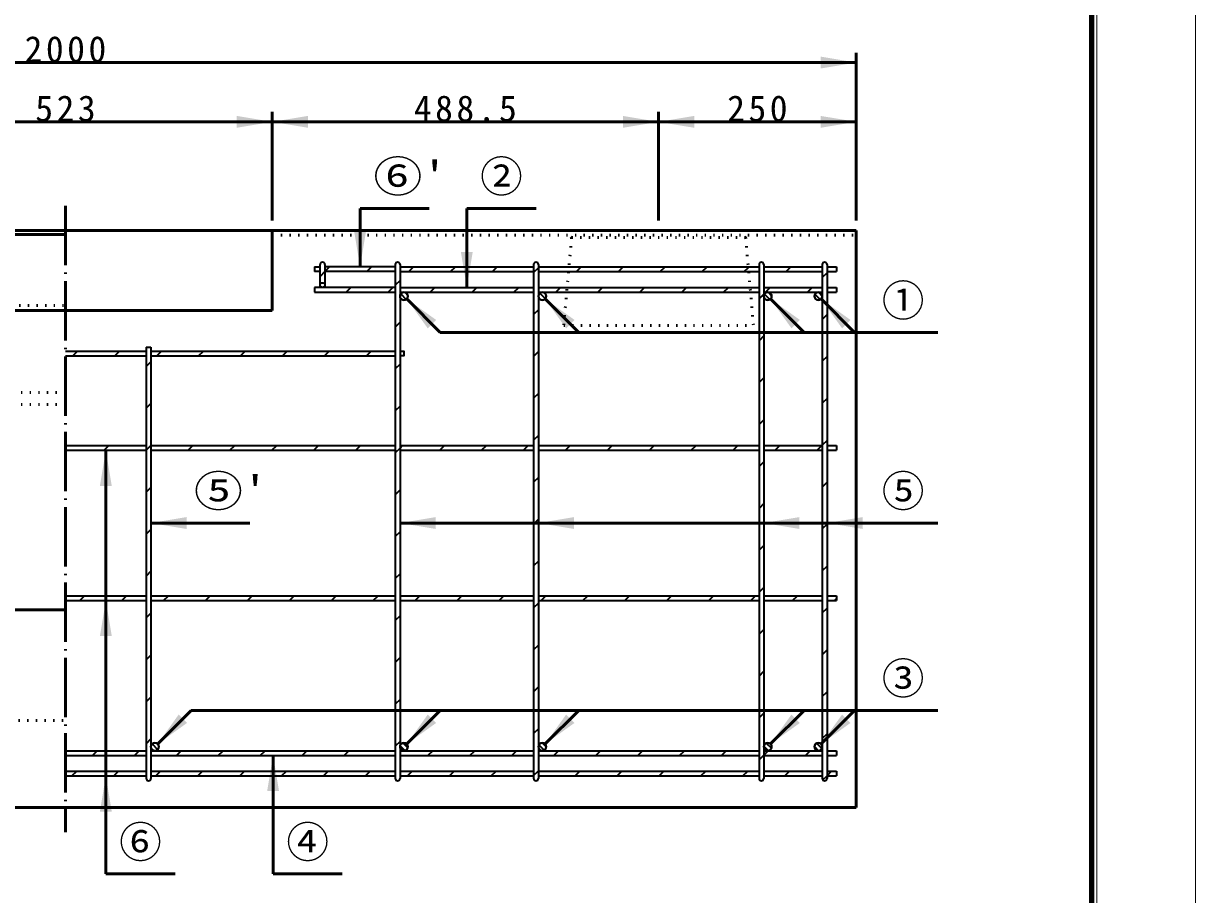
# Model space of a CAD drawing. Units: millimetres, scale not verified. Extents: x -2102 to 2102, y -1485 to 1485.
# Drawn here: x 917 to 2102, y -603 to 278 of the extents above; entities that cross this region are included whole.
import ezdxf
from ezdxf.enums import TextEntityAlignment as Align

# ---------------------------------------------------------------- set-up
doc = ezdxf.new("R2010")
doc.units = ezdxf.units.MM
doc.header["$LTSCALE"] = 5
doc.linetypes.add('DOTTED', pattern=[1.75, 0.25, -1.5])
doc.linetypes.add('LONG_DASHED_DOTTED', pattern=[15.25, 12, -1.5, 0.25, -1.5])
doc.layers.add('0-0_V-nasSTD', color=7, linetype='Continuous', lineweight=35)
doc.layers.add('0-1_0', color=7, linetype='Continuous', lineweight=50)
doc.styles.add('ＭＳ ゴシック', font='')
doc.styles.get('ＭＳ ゴシック').set_extended_font_data('MS Gothic')

msp = doc.modelspace()

# ---------------------------------------------------------------- linework, layer by layer
at = {"layer": '0-0_V-nasSTD', "linetype": 'LONG_DASHED_DOTTED', "lineweight": 50}
msp.add_line((959.246, 93.686), (959.246, -540.314), dxfattribs=at)
at = {"layer": '0-0_V-nasSTD', "lineweight": 50}
for p, q in [((1257.246, 91.086), (1257.246, 31.867)), ((1365.246, 91.086), (1365.246, 11.067)), ((750.046, 64.766), (959.246, 64.766)), ((1168.446, 68.686), (1168.446, -12.114)), ((1759.246, 68.686), (1759.246, -515.314)), ((1338.415, -34.502), (1304.474, -0.561)), ((1478.415, -34.502), (1444.474, -0.561)), ((1706.415, -34.502), (1672.474, -0.561)), ((1757.615, -34.502), (1723.674, -0.561)), ((1168.283, -12.114), (750.046, -12.114)), ((1841.646, -34.502), (1338.415, -34.502)), ((1000.046, -582.533), (1000.046, -153.733)), ((1045.646, -227.333), (1145.646, -227.333)), ((1841.646, -227.333), (1297.646, -227.333)), ((255.246, -315.314), (959.246, -315.314)), ((1086.415, -416.963), (1052.474, -450.904)), ((1841.646, -416.963), (1086.415, -416.963)), ((1338.415, -416.963), (1304.474, -450.904)), ((1478.415, -416.963), (1444.474, -450.904)), ((1706.415, -416.963), (1672.474, -450.904)), ((1757.615, -416.963), (1723.674, -450.904)), ((1169.246, -582.533), (1169.246, -462.533)), ((159.246, -515.314), (1759.246, -515.314))]:
    msp.add_line(p, q, dxfattribs=at)
at = {"layer": '0-0_V-nasSTD', "linetype": 'DOTTED', "lineweight": 50}
for p, q in [((1168.446, 63.886), (1759.246, 63.886)), ((1471.246, 61.486), (1463.246, -27.314)), ((1471.246, 61.486), (1468.846, 63.886)), ((1647.246, 61.486), (1649.646, 63.886)), ((754.846, -7.314), (959.246, -7.314)), ((1463.246, -27.314), (1655.246, -27.314)), ((959.246, -107.314), (159.246, -107.314)), ((159.246, -427.314), (959.246, -427.314))]:
    msp.add_line(p, q, dxfattribs=at)
at = {"layer": '0-0_V-nasSTD'}
for p, q in [((1211.246, 31.867), (1216.846, 31.867)), ((1211.246, 31.867), (1211.246, 27.067)), ((1216.846, 27.067), (1211.246, 27.067)), ((1216.846, 13.467), (1216.846, 34.267)), ((1221.646, 27.121), (1216.846, 22.321)), ((1221.646, 34.267), (1221.646, 13.467)), ((1292.846, 31.867), (1221.646, 31.867)), ((1226.392, 31.867), (1221.646, 27.121)), ((1292.846, 27.067), (1221.646, 27.067)), ((1264.019, 27.067), (1268.819, 31.867)), ((1292.846, 34.267), (1292.846, -485.733)), ((1297.646, 34.267), (1297.646, -485.733)), ((1297.646, 31.867), (1432.846, 31.867)), ((1297.646, 27.067), (1432.846, 27.067)), ((1306.445, 27.067), (1311.245, 31.867)), ((1348.872, 27.067), (1353.672, 31.867)), ((1391.298, 27.067), (1396.098, 31.867)), ((1432.846, 34.267), (1432.846, -485.733)), ((1437.646, 30.989), (1432.846, 26.189)), ((1437.646, 34.267), (1437.646, -485.733)), ((1437.646, 31.867), (1660.846, 31.867)), ((1438.524, 31.867), (1437.646, 30.989)), ((1437.646, 27.067), (1660.846, 27.067)), ((1480.951, 31.867), (1476.151, 27.067)), ((1518.577, 27.067), (1523.377, 31.867)), ((1561.004, 27.067), (1565.804, 31.867)), ((1603.43, 27.067), (1608.23, 31.867)), ((1645.856, 27.067), (1650.113, 31.324)), ((1650.656, 31.867), (1650.113, 31.324)), ((1660.846, 34.267), (1660.846, -485.733)), ((1665.646, 34.267), (1665.646, -485.733)), ((1665.646, 31.867), (1724.846, 31.867)), ((1665.646, 27.067), (1724.846, 27.067)), ((1688.283, 27.067), (1693.083, 31.867)), ((1724.846, 34.267), (1724.846, -485.733)), ((1729.646, 26.004), (1724.846, 21.204)), ((1729.646, 34.267), (1729.646, -485.733)), ((1729.646, 31.867), (1739.246, 31.867)), ((1729.646, 27.067), (1739.246, 27.067)), ((1739.246, 31.867), (1739.246, 27.067)), ((1297.646, 18.268), (1292.846, 13.468)), ((1292.846, 11.067), (1211.246, 11.067)), ((1211.246, 11.067), (1211.246, 6.267)), ((1211.246, 6.267), (1292.846, 6.267)), ((1243.219, 6.267), (1248.019, 11.067)), ((1285.645, 6.267), (1290.445, 11.067)), ((1297.646, 11.067), (1432.846, 11.067)), ((1297.646, 6.267), (1432.846, 6.267)), ((1298.399, 4.603), (1303.981, -0.98)), ((1302.478, 6.18), (1305.558, 3.1)), ((1328.072, 6.267), (1332.872, 11.067)), ((1370.498, 6.267), (1375.298, 11.067)), ((1412.924, 6.267), (1417.724, 11.067)), ((1437.646, 11.067), (1660.846, 11.067)), ((1437.646, 6.267), (1660.846, 6.267)), ((1437.899, 0.867), (1440.245, -1.479)), ((1439.084, 5.339), (1444.718, -0.295)), ((1455.351, 6.267), (1460.151, 11.067)), ((1497.777, 6.267), (1502.577, 11.067)), ((1540.204, 6.267), (1545.004, 11.067)), ((1582.63, 6.267), (1587.43, 11.067)), ((1625.056, 6.267), (1629.856, 11.067)), ((1665.646, 4.43), (1660.846, -0.37)), ((1665.646, 11.067), (1724.846, 11.067)), ((1665.646, 6.267), (1724.846, 6.267)), ((1666.275, 4.421), (1671.8, -1.103)), ((1672.283, 11.067), (1667.483, 6.267)), ((1670.114, 6.24), (1673.618, 2.735)), ((1709.909, 6.267), (1714.709, 11.067)), ((1717.367, 4.241), (1722.82, -1.212)), ((1721.001, 6.264), (1724.843, 2.422)), ((1729.646, 11.067), (1739.246, 11.067)), ((1729.646, 6.267), (1739.246, 6.267)), ((1739.246, 11.067), (1739.246, 6.267)), ((1437.646, -11.438), (1432.846, -16.238)), ((1729.646, -16.422), (1724.846, -21.222)), ((1297.646, -24.158), (1292.846, -28.958)), ((1665.646, -37.996), (1660.846, -42.796)), ((959.246, -53.396), (1040.846, -53.396)), ((959.246, -58.196), (1040.846, -58.196)), ((966.624, -58.196), (971.424, -53.396)), ((1009.05, -58.196), (1013.85, -53.396)), ((1040.846, -49.396), (1040.846, -485.733)), ((1040.846, -49.396), (1045.646, -49.396)), ((1045.646, -49.396), (1045.646, -485.733)), ((1045.646, -53.396), (1292.846, -53.396)), ((1045.646, -58.196), (1292.846, -58.196)), ((1056.277, -53.396), (1051.477, -58.196)), ((1093.903, -58.196), (1098.703, -53.396)), ((1136.33, -58.196), (1141.13, -53.396)), ((1178.756, -58.196), (1183.556, -53.396)), ((1221.182, -58.196), (1225.982, -53.396)), ((1263.609, -58.196), (1268.409, -53.396)), ((1437.646, -53.864), (1432.846, -58.664)), ((1729.646, -58.849), (1724.846, -63.649)), ((1045.646, -64.026), (1040.846, -68.826)), ((1297.646, -66.585), (1292.846, -71.385)), ((1665.646, -80.422), (1660.846, -85.222)), ((1045.646, -106.453), (1040.846, -111.253)), ((1437.646, -96.29), (1432.846, -101.09)), ((1729.646, -101.275), (1724.846, -106.075)), ((1297.646, -109.011), (1292.846, -113.811)), ((1665.646, -122.849), (1660.846, -127.649)), ((1437.646, -138.717), (1432.846, -143.517)), ((959.246, -148.933), (1040.846, -148.933)), ((959.246, -150.426), (960.74, -148.933)), ((959.246, -153.733), (1040.846, -153.733)), ((998.366, -153.733), (1003.166, -148.933)), ((1040.792, -153.733), (1040.846, -153.679)), ((1045.646, -148.879), (1040.846, -153.679)), ((1045.646, -148.933), (1292.846, -148.933)), ((1045.646, -153.733), (1292.846, -153.733)), ((1083.219, -153.733), (1088.019, -148.933)), ((1125.645, -153.733), (1130.445, -148.933)), ((1168.072, -153.733), (1172.872, -148.933)), ((1210.498, -153.733), (1215.298, -148.933)), ((1252.924, -153.733), (1257.724, -148.933)), ((1297.646, -151.438), (1292.846, -156.238)), ((1297.646, -148.933), (1432.846, -148.933)), ((1300.151, -148.933), (1297.646, -151.438)), ((1297.646, -153.733), (1432.846, -153.733)), ((1337.777, -153.733), (1342.577, -148.933)), ((1380.204, -153.733), (1385.004, -148.933)), ((1422.63, -153.733), (1427.43, -148.933)), ((1437.646, -148.933), (1660.846, -148.933)), ((1437.646, -153.733), (1660.846, -153.733)), ((1465.056, -153.733), (1469.856, -148.933)), ((1507.483, -153.733), (1512.283, -148.933)), ((1549.909, -153.733), (1554.709, -148.933)), ((1592.336, -153.733), (1597.136, -148.933)), ((1634.762, -153.733), (1639.562, -148.933)), ((1665.646, -148.933), (1724.846, -148.933)), ((1665.646, -153.733), (1724.846, -153.733)), ((1677.188, -153.733), (1681.988, -148.933)), ((1719.615, -153.733), (1724.415, -148.933)), ((1729.646, -143.702), (1724.846, -148.502)), ((1729.646, -148.933), (1739.246, -148.933)), ((1729.646, -153.733), (1739.246, -153.733)), ((1739.246, -148.933), (1739.246, -153.733)), ((1665.646, -165.275), (1660.846, -170.075)), ((1437.646, -181.143), (1432.846, -185.943)), ((1729.646, -186.128), (1724.846, -190.928)), ((1045.646, -191.306), (1040.846, -196.106)), ((1297.646, -193.864), (1292.846, -198.664)), ((1665.646, -207.702), (1660.846, -212.502)), ((1437.646, -223.57), (1432.846, -228.37)), ((1045.646, -233.732), (1040.846, -238.532)), ((1297.646, -236.29), (1292.846, -241.09)), ((1729.646, -228.554), (1724.846, -233.354)), ((1665.646, -250.128), (1660.846, -254.928)), ((1437.646, -265.996), (1432.846, -270.796)), ((1729.646, -270.981), (1724.846, -275.781)), ((1045.646, -276.158), (1040.846, -280.958)), ((1297.646, -278.717), (1292.846, -283.517)), ((1665.646, -292.554), (1660.846, -297.354)), ((959.246, -300.933), (1040.846, -300.933)), ((959.246, -305.733), (1040.846, -305.733)), ((973.645, -305.733), (978.445, -300.933)), ((1016.072, -305.733), (1020.872, -300.933)), ((1045.646, -300.933), (1292.846, -300.933)), ((1045.646, -305.733), (1292.846, -305.733)), ((1058.498, -305.733), (1063.298, -300.933)), ((1100.924, -305.733), (1105.724, -300.933)), ((1143.351, -305.733), (1148.151, -300.933)), ((1185.777, -305.733), (1190.577, -300.933)), ((1228.204, -305.733), (1233.004, -300.933)), ((1270.63, -305.733), (1275.43, -300.933)), ((1297.646, -300.933), (1432.846, -300.933)), ((1297.646, -305.733), (1432.846, -305.733)), ((1313.056, -305.733), (1317.856, -300.933)), ((1355.483, -305.733), (1360.283, -300.933)), ((1397.909, -305.733), (1402.709, -300.933)), ((1437.646, -300.933), (1660.846, -300.933)), ((1437.646, -305.733), (1660.846, -305.733)), ((1445.136, -300.933), (1440.336, -305.733)), ((1482.762, -305.733), (1487.562, -300.933)), ((1525.188, -305.733), (1529.988, -300.933)), ((1567.615, -305.733), (1572.415, -300.933)), ((1610.041, -305.733), (1614.841, -300.933)), ((1652.468, -305.733), (1657.268, -300.933)), ((1665.646, -300.933), (1724.846, -300.933)), ((1665.646, -305.733), (1724.846, -305.733)), ((1694.894, -305.733), (1699.694, -300.933)), ((1729.646, -300.933), (1739.246, -300.933)), ((1729.646, -305.733), (1739.246, -305.733)), ((1737.32, -305.733), (1739.246, -303.807)), ((1739.246, -300.933), (1739.246, -305.733)), ((1045.646, -318.585), (1040.846, -323.385)), ((1437.646, -308.422), (1432.846, -313.222)), ((1724.846, -318.207), (1729.646, -313.407)), ((1297.646, -321.143), (1292.846, -325.943)), ((1660.846, -339.781), (1665.646, -334.981)), ((1437.646, -350.849), (1432.846, -355.649)), ((1045.646, -361.011), (1040.846, -365.811)), ((1297.646, -363.57), (1292.846, -368.37)), ((1724.846, -360.634), (1729.646, -355.834)), ((1660.846, -382.207), (1665.646, -377.407)), ((1437.646, -393.275), (1432.846, -398.075)), ((1724.846, -403.06), (1729.646, -398.26)), ((1045.646, -403.438), (1040.846, -408.238)), ((1297.646, -405.996), (1292.846, -410.796)), ((1660.846, -424.634), (1665.646, -419.834)), ((1437.646, -435.702), (1432.846, -440.502)), ((1045.646, -445.864), (1040.846, -450.664)), ((1297.646, -448.422), (1292.846, -453.222)), ((1300.388, -449.936), (1305.443, -454.99)), ((1441.607, -449.733), (1445.646, -453.771)), ((1668.165, -450.017), (1673.362, -455.213)), ((1719.164, -450.104), (1724.475, -455.415)), ((1724.846, -445.487), (1729.646, -440.687)), ((959.246, -457.733), (1040.846, -457.733)), ((986.551, -462.533), (991.351, -457.733)), ((1028.977, -462.533), (1033.777, -457.733)), ((1045.646, -457.733), (1292.846, -457.733)), ((1046.808, -450.914), (1052.465, -456.57)), ((1052.235, -450.684), (1052.695, -451.144)), ((1071.404, -462.533), (1076.204, -457.733)), ((1113.83, -462.533), (1118.63, -457.733)), ((1156.256, -462.533), (1161.056, -457.733)), ((1198.683, -462.533), (1203.483, -457.733)), ((1241.109, -462.533), (1245.909, -457.733)), ((1297.646, -457.733), (1432.846, -457.733)), ((1297.727, -452.931), (1302.448, -457.652)), ((1330.762, -457.733), (1325.962, -462.533)), ((1368.388, -462.533), (1373.188, -457.733)), ((1410.815, -462.533), (1415.615, -457.733)), ((1437.646, -457.733), (1660.846, -457.733)), ((1438.1, -451.882), (1443.496, -457.279)), ((1453.241, -462.533), (1458.041, -457.733)), ((1495.668, -462.533), (1500.468, -457.733)), ((1538.094, -462.533), (1542.894, -457.733)), ((1580.52, -462.533), (1585.32, -457.733)), ((1622.947, -462.533), (1627.747, -457.733)), ((1660.846, -467.06), (1665.646, -462.26)), ((1665.646, -457.733), (1724.846, -457.733)), ((1665.646, -462.26), (1670.173, -457.733)), ((1665.683, -453.191), (1670.187, -457.696)), ((1707.8, -462.533), (1712.6, -457.733)), ((1716.856, -453.452), (1721.126, -457.723)), ((1729.646, -457.733), (1739.246, -457.733)), ((1739.246, -457.733), (1739.246, -462.533)), ((959.246, -462.533), (1040.846, -462.533)), ((1045.646, -462.533), (1292.846, -462.533)), ((1297.646, -462.533), (1432.846, -462.533)), ((1437.646, -462.533), (1660.846, -462.533)), ((1665.646, -462.533), (1724.846, -462.533)), ((1729.646, -462.533), (1739.246, -462.533)), ((959.246, -478.533), (1040.846, -478.533)), ((959.246, -483.333), (1040.846, -483.333)), ((965.751, -483.333), (970.551, -478.533)), ((1008.177, -483.333), (1012.977, -478.533)), ((1045.646, -478.533), (1292.846, -478.533)), ((1045.646, -483.333), (1292.846, -483.333)), ((1055.404, -478.533), (1050.604, -483.333)), ((1093.03, -483.333), (1097.83, -478.533)), ((1135.456, -483.333), (1140.256, -478.533)), ((1177.883, -483.333), (1182.683, -478.533)), ((1220.309, -483.333), (1225.109, -478.533)), ((1262.736, -483.333), (1267.536, -478.533)), ((1297.646, -478.533), (1432.846, -478.533)), ((1297.646, -483.333), (1432.846, -483.333)), ((1309.962, -478.533), (1305.162, -483.333)), ((1347.588, -483.333), (1352.388, -478.533)), ((1390.015, -483.333), (1394.815, -478.533)), ((1432.441, -483.333), (1432.846, -482.928)), ((1432.846, -482.928), (1437.646, -478.128)), ((1437.646, -478.533), (1660.846, -478.533)), ((1437.646, -483.333), (1660.846, -483.333)), ((1474.868, -483.333), (1479.668, -478.533)), ((1517.294, -483.333), (1522.094, -478.533)), ((1559.72, -483.333), (1564.52, -478.533)), ((1602.147, -483.333), (1606.947, -478.533)), ((1644.573, -483.333), (1649.373, -478.533)), ((1665.646, -478.533), (1724.846, -478.533)), ((1665.646, -483.333), (1724.846, -483.333)), ((1687, -483.333), (1691.8, -478.533)), ((1725.443, -487.316), (1729.646, -483.113)), ((1729.646, -478.533), (1739.246, -478.533)), ((1729.646, -483.113), (1734.226, -478.533)), ((1729.646, -483.333), (1739.246, -483.333)), ((1739.246, -478.533), (1739.246, -483.333))]:
    msp.add_line(p, q, dxfattribs=at)
at = {"layer": '0-0_V-nasSTD', "lineweight": 18}
for points in [[(-2102.5, -1485), (-2102.5, 1485), (2102.5, 1485), (2102.5, -1485)], [(-2002.5, -1385), (-2002.5, 1385), (2002.5, 1385), (2002.5, -1385)]]:
    msp.add_lwpolyline(points, close=True, dxfattribs=at)
at = {"layer": '0-0_V-nasSTD', "lineweight": 100}
msp.add_lwpolyline([(1997.5, -1380), (1997.5, 1380), (-1997.5, 1380)], dxfattribs=at)
at = {"layer": '0-0_V-nasSTD', "lineweight": 50}
msp.add_lwpolyline([(750.046, 68.686), (1168.446, 68.686), (1759.246, 68.686)], dxfattribs=at)
at = {"layer": '0-0_V-nasSTD', "linetype": 'DOTTED', "lineweight": 50}
for points in [[(1471.246, 61.486), (1647.246, 61.486), (1655.246, -27.314)], [(959.246, -95.161), (761.964, -95.161), (754.846, -12.114)]]:
    msp.add_lwpolyline(points, dxfattribs=at)
at = {"layer": '0-0_V-nasSTD'}
msp.add_lwpolyline([(1297.646, -53.396), (1301.646, -53.396), (1301.646, -58.196), (1297.646, -58.196)], dxfattribs=at)
for centre, radius in [((1219.246, 13.467), 2.4), ((1301.646, 2.267), 4), ((1441.646, 2.267), 4), ((1669.646, 2.267), 4), ((1720.846, 2.267), 4), ((1049.646, -453.733), 4), ((1301.646, -453.733), 4), ((1441.646, -453.733), 4), ((1669.646, -453.733), 4), ((1720.846, -453.733), 4)]:
    msp.add_circle(centre, radius, dxfattribs=at)
for centre, radius, start, end in [((1219.246, 34.267), 2.4, 0, 180), ((1295.246, 34.267), 2.4, 0, 180), ((1435.246, 34.267), 2.4, 0, 180), ((1663.246, 34.267), 2.4, 0, 180), ((1727.246, 34.267), 2.4, 0, 180), ((1301.646, 2.267), 4, 90, 180), ((1301.646, 2.267), 4, 180, 90), ((1441.646, 2.267), 4, 90, 180), ((1441.646, 2.267), 4, 180, 90), ((1669.646, 2.267), 4, 180, 90), ((1669.646, 2.267), 4, 151.59691, 180), ((1669.646, 2.267), 4, 118.40309, 151.59691), ((1669.646, 2.267), 4, 90, 118.40309), ((1720.846, 2.267), 4, 90, 0), ((1720.846, 2.267), 4, 0, 90), ((1049.646, -453.733), 4, 270, 180), ((1301.646, -453.733), 4, 270, 180), ((1441.646, -453.733), 4, 270, 180), ((1669.646, -453.733), 4, 270, 180), ((1720.846, -453.733), 4, 0, 270), ((1049.646, -453.733), 4, 180, 270), ((1301.646, -453.733), 4, 180, 270), ((1441.646, -453.733), 4, 180, 270), ((1669.646, -453.733), 4, 180, 270), ((1720.846, -453.733), 4, 270, 0), ((1043.246, -485.733), 2.4, 180, 0), ((1295.246, -485.733), 2.4, 180, 0), ((1435.246, -485.733), 2.4, 180, 0), ((1663.246, -485.733), 2.4, 180, 0), ((1727.246, -485.733), 2.4, 180, 0)]:
    msp.add_arc(centre, radius, start, end, dxfattribs=at)
for points in [[(1723.246, 232.686), (1723.246, 244.686), (1759.246, 238.686)], [(1132.446, 172.686), (1132.446, 184.686), (1168.446, 178.686)], [(1168.446, 178.686), (1204.446, 172.686), (1204.446, 184.686)], [(1523.246, 172.686), (1523.246, 184.686), (1559.246, 178.686)], [(1559.246, 178.686), (1595.246, 172.686), (1595.246, 184.686)], [(1723.246, 172.686), (1723.246, 184.686), (1759.246, 178.686)], [(1251.246, 67.867), (1257.246, 31.867), (1263.246, 67.867)], [(1359.246, 47.067), (1365.246, 11.067), (1371.246, 47.067)], [(1304.474, -0.561), (1325.688, -30.26), (1334.173, -21.774)], [(1444.474, -0.561), (1465.688, -30.26), (1474.173, -21.774)], [(1672.474, -0.561), (1693.688, -30.26), (1702.173, -21.774)], [(1723.674, -0.561), (1744.888, -30.26), (1753.373, -21.774)], [(994.046, -189.733), (1000.046, -153.733), (1006.046, -189.733)], [(1045.646, -227.333), (1081.646, -233.333), (1081.646, -221.333)], [(1297.646, -227.333), (1333.646, -233.333), (1333.646, -221.333)], [(1437.646, -227.333), (1473.646, -233.333), (1473.646, -221.333)], [(1665.646, -227.333), (1701.646, -233.333), (1701.646, -221.333)], [(1729.646, -227.333), (1765.646, -233.333), (1765.646, -221.333)], [(994.046, -341.733), (1000.046, -305.733), (1006.046, -341.733)], [(1052.474, -450.904), (1073.688, -421.206), (1082.173, -429.691)], [(1304.474, -450.904), (1325.688, -421.206), (1334.173, -429.691)], [(1444.474, -450.904), (1465.688, -421.206), (1474.173, -429.691)], [(1672.474, -450.904), (1693.688, -421.206), (1702.173, -429.691)], [(1723.674, -450.904), (1744.888, -421.206), (1753.373, -429.691)], [(1163.246, -498.533), (1169.246, -462.533), (1175.246, -498.533)], [(994.046, -519.333), (1000.046, -483.333), (1006.046, -519.333)]]:
    msp.add_solid(points, dxfattribs=at)
at = {"layer": '0-1_0'}
for p, q in [((159.246, 238.686), (1759.246, 238.686)), ((1759.246, 78.686), (1759.246, 248.686)), ((750.046, 178.686), (1168.446, 178.686)), ((1168.446, 78.686), (1168.446, 188.686)), ((1559.246, 78.686), (1559.246, 188.686)), ((1257.246, 91.086), (1327.246, 91.086)), ((1365.246, 91.086), (1435.246, 91.086)), ((1000.046, -582.533), (1070.046, -582.533)), ((1169.246, -582.533), (1239.246, -582.533))]:
    msp.add_line(p, q, dxfattribs=at)
msp.add_lwpolyline([(1168.446, 178.686), (1559.246, 178.686), (1759.246, 178.686)], dxfattribs=at)

# ---------------------------------------------------------------- texts
at = {"layer": '0-0_V-nasSTD', "style": 'ＭＳ ゴシック', "width": 1.15}
for s, p in [("⑥'", (1270.646, 98.086)), ("⑤'", (1089.046, -220.333))]:
    msp.add_text(s, height=31.67, dxfattribs=at).set_placement(p, align=Align.BOTTOM_LEFT)
at = {"layer": '0-0_V-nasSTD', "style": 'ＭＳ ゴシック'}
for s, p in [('②', (1378.646, 98.086)), ('①', (1785.046, -27.502)), ('⑤', (1785.046, -220.333)), ('③', (1785.046, -409.963)), ('⑥', (1013.446, -575.533)), ('④', (1182.646, -575.533))]:
    msp.add_text(s, height=31.67, dxfattribs=at).set_placement(p, align=Align.BOTTOM_LEFT)
at = {"layer": '0-0_V-nasSTD', "char_height": 26.39, "attachment_point": 7, "style": 'ＭＳ ゴシック'}
for s, insert in [('\\T1.2;2000', (917.846, 238.686)), ('\\T1.2;523', (928.646, 178.686)), ('\\T1.2;488.5', (1311.646, 178.686)), ('\\T1.2;250', (1628.646, 178.686))]:
    msp.add_mtext(s, dxfattribs=dict(at, insert=insert))

doc.saveas('drawing.dxf')
